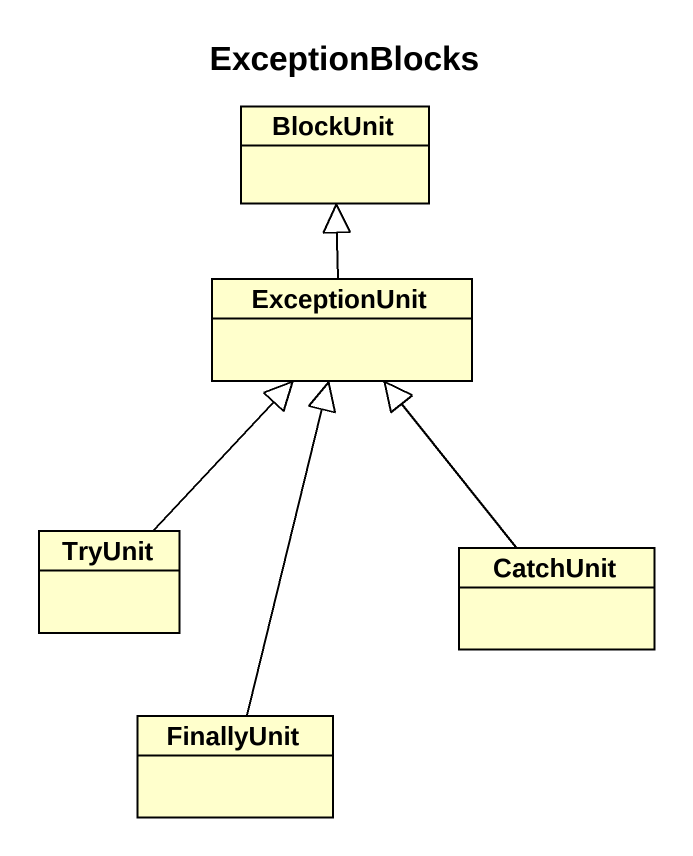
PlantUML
@startuml
title ExceptionBlocks
hide circle
hide empty members
class BlockUnit
class ExceptionUnit
class TryUnit
class CatchUnit
class FinallyUnit
ExceptionUnit -up-|> BlockUnit
TryUnit -up-|> ExceptionUnit
CatchUnit -up-|> ExceptionUnit
FinallyUnit -up-|> ExceptionUnit
@enduml
